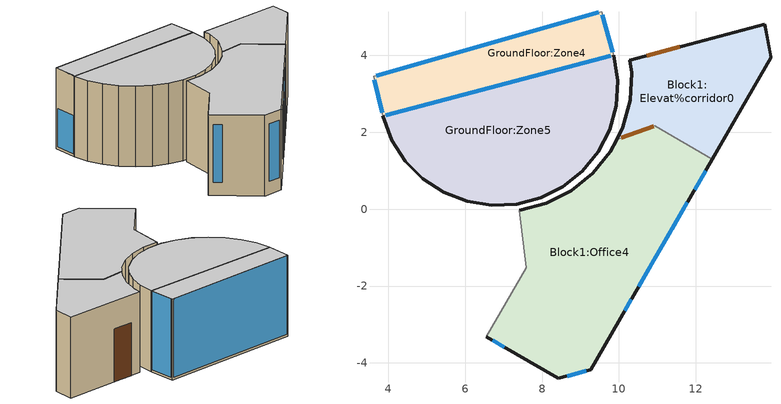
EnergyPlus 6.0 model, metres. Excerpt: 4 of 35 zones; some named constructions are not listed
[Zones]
GroundFloor:Zone5
 floor ground (Floor_C): 9.05,0.99 8.54,0.58 7.97,0.29 7.34,0.12 6.69,0.09 6.05,0.2 5.45,0.43 4.9,0.79 4.45,1.25 4.1,1.79 3.86,2.43 9.86,4 9.96,3.34 9.93,2.69 9.76,2.07 9.46,1.49 z0
 wall othersidecoefficients (Int_Part_Rounds): 3.86,2.43 4.1,1.79 4.45,1.25 4.9,0.79 5.45,0.43 6.05,0.2 6.69,0.09 7.34,0.12 7.97,0.29 8.54,0.58 9.05,0.99 9.46,1.49 9.76,2.07 9.93,2.69 9.96,3.34 9.86,4 z0:3.35
 wall to GroundFloor:Zone4 (Int_Part): 9.86,4 3.86,2.43 z0:3.35
 window inside (1002): 9.79,3.98 3.94,2.45 z0.1:3.35
 ceiling to FirstFloor:Zone5 (Ceiling_C): 4.9,0.79 5.45,0.43 6.05,0.2 6.69,0.09 7.34,0.12 7.97,0.29 8.54,0.58 9.05,0.99 9.46,1.49 9.76,2.07 9.93,2.69 9.96,3.34 9.86,4 3.86,2.43 4.1,1.79 4.45,1.25 z3.35
GroundFloor:Zone4
 floor ground (Floor_C): 9.86,4 3.86,2.43 3.62,3.45 9.55,5.13 z0
 wall to GroundFloor:Zone3 (Int_Part): 9.86,4 9.55,5.13 z0:3.35
 wall to GroundFloor:Zone2 (Int_Part): 3.62,3.45 3.86,2.43 z0:3.35
 wall to GroundFloor:Zone1 (Int_Part): 9.55,5.13 3.62,3.45 z0:3.35
 window inside (1002): 9.84,4.08 9.57,5.06 / 3.64,3.37 3.84,2.5 / 9.47,5.11 3.69,3.47 z0.1:3.35
 ceiling to FirstFloor:Zone4 (Ceiling_C): 3.86,2.43 9.86,4 9.55,5.13 3.62,3.45 z3.35
Block1:Office4
 floor ground (Floor_C): 9.26,-4.18 8.42,-4.4 6.55,-3.32 7.59,-1.52 7.41,-0.04 8.11,0.15 8.76,0.48 9.32,0.93 9.78,1.49 9.94,1.81 10.93,2.16 12.43,1.3 z0
 wall outside (Ext_Wall): 6.55,-3.32 8.42,-4.4 9.26,-4.18 12.43,1.3 z0:3.35
 wall to Block1:Elevat%corridor0 (Int_Part): 12.43,1.3 10.93,2.16 9.94,1.81 z0:3.35
 wall othersidecoefficients (Int_Part_Rounds): 9.94,1.81 9.78,1.49 9.32,0.93 8.76,0.48 8.11,0.15 7.41,-0.04 z0:3.35
 wall to Block1:Office5%6 (Int_Part): 7.41,-0.04 7.59,-1.52 6.55,-3.32 z0:3.35
 window (1001): 8.65,-4.34 9.16,-4.21 / 11.97,0.51 12.25,1 / 10.15,-2.64 10.32,-2.34 / 6.72,-3.41 7.02,-3.59 z0.54:2.93; 10.51,-2.01 11.78,0.18 z0.54:0.96; 10.51,-2.01 11.78,0.18 z2.01:2.93; 11.38,-0.5 11.78,0.18 / 10.95,-1.26 11.34,-0.58 z1.04:1.93; 10.51,-2.02 10.9,-1.34 z1.04:1.9
 door inside (13): 10.91,2.15 10.06,1.85 z0:2.2
 ceiling to Block2:Office11 (Ceiling_C): 6.55,-3.32 8.42,-4.4 9.26,-4.18 12.43,1.3 10.93,2.16 9.94,1.81 9.78,1.49 9.32,0.93 8.76,0.48 8.11,0.15 7.41,-0.04 7.59,-1.52 z3.35
Block1:Elevat%corridor0
 floor ground (Floor_C): 12.43,1.3 10.93,2.16 9.94,1.81 10.1,2.13 10.29,2.83 10.33,3.55 10.28,3.87 13.78,4.81 13.95,3.95 z0
 wall outside (Ext_Wall): 12.43,1.3 13.95,3.95 13.78,4.81 z0:3.35
 wall othersidecoefficients (Int_Part_Rounds): 10.28,3.87 10.33,3.55 10.29,2.83 10.1,2.13 9.94,1.81 z0:3.35
 wall othersidecoefficients (Int_Part): 13.78,4.81 10.28,3.87 z0:3.35
 door inside (9): 11.58,4.22 10.72,3.98 z0:2.2
 ceiling to Block2:Elevat%corridor1 (Ceiling_C): 9.94,1.81 10.93,2.16 12.43,1.3 13.95,3.95 13.78,4.81 10.28,3.87 10.33,3.55 10.29,2.83 10.1,2.13 z3.35
[WindowMaterial:Blind]
20002: Slat Orientation=Horizontal; Slat Width {m}=0.025; Slat Separation {m}=0.01875; Slat Thickness {m}=0.001; Slat Angle {deg}=45; Slat Conductivity {W/m-K}=0.9; Slat Beam Solar Transmittance=0; Front Side Slat Beam Solar Reflectance=0.5; Back Side Slat Beam Solar Reflectance=0.5; Slat Diffuse Solar Transmittance=0; Front Side Slat Diffuse Solar Reflectance=0.5; Back Side Slat Diffuse Solar Reflectance=0.5; Slat Beam Visible Transmittance=0; Front Side Slat Beam Visible Reflectance=0.5; Back Side Slat Beam Visible Reflectance=0.5; Slat Diffuse Visible Transmittance=0; Front Side Slat Diffuse Visible Reflectance=0.5; Back Side Slat Diffuse Visible Reflectance=0.5; Slat Infrared Hemispherical Transmittance=0; Front Side Slat Infrared Hemispherical Emissivity=0.9; Back Side Slat Infrared Hemispherical Emissivity=0.9; Blind to Glass Distance {m}=0.05; Blind Top Opening Multiplier=0.5; Blind Bottom Opening Multiplier=0.5; Blind Left Side Opening Multiplier=0.5; Blind Right Side Opening Multiplier=0.5; Minimum Slat Angle {deg}=0; Maximum Slat Angle {deg}=180
[Schedule:Day:Hourly]
Off: 0, 0, 0, 0, 0, 0, 0, 0, 0, 0, 0, 0, 0, 0, 0, 0, 0, 0, 0, 0, 0, 0, 0, 0
[Schedule:Week:Daily]
Off: Off, Off, Off, Off, Off, Off, Off, Off, Off, Off, Off, Off
[Schedule:Compact]
Off: Through: 12/31, For: AllDays, Until: 24:00, 0
20002: Through: 12/31, For: Weekdays Weekends SummerDesignDays, Until: 24:00, 22, For: WinterDesignDays, Until: 24:00, 0, For: AllOtherDays, Until: 24:00, 22
[AirflowNetwork:MultiZone:Zone] Venting Availability Schedule=Off
Name | Ventilation Control Mode | Ventilation Control Zone Temperature Setpoint Schedule
Block1:Office4; Block1:Elevat%corridor0 | Constant
GroundFloor:Zone5; GroundFloor:Zone4 | Temperature | 20002
[AirflowNetwork:MultiZone:Surface] Window/Door Opening Factor, or Crack Factor=1
Name | Leakage Component | Ventilation Control Mode | Minimum Venting Open Factor | Indoor and Outdoor Temperature Difference Lower Limit For Maximum Venting Open Factor {deltaC} | Indoor and Outdoor Temperature Difference Upper Limit for Minimun Venting Open Factor {deltaC}
Block1:Office4_Wall_2_0_0 | Block1:Office4_Wall_2_0_0
Block1:Office4_Wall_2_0_0_0_0_0_Win | Block1:Office4_Wall_2_0_0_0_0_0_Win | NoVent | 0.01 | 5 | 15
Block1:Office4_Wall_3_0_0 | Block1:Office4_Wall_3_0_0
Block1:Office4_Wall_3_0_0_0_0_0_Win | Block1:Office4_Wall_3_0_0_0_0_0_Win | NoVent | 0.01 | 5 | 15
Block1:Office4_Wall_3_0_0_1_0_1_Win | Block1:Office4_Wall_3_0_0_1_0_1_Win | Constant | 0.01 | 5 | 15
Block1:Office4_Wall_3_0_0_2_0_2_Win | Block1:Office4_Wall_3_0_0_2_0_2_Win | NoVent | 0.01 | 5 | 15
Block1:Office4_Wall_3_0_0_3_0_3_Win | Block1:Office4_Wall_3_0_0_3_0_3_Win | Constant | 0.01 | 5 | 15
Block1:Office4_Wall_3_0_0_4_0_4_Win | Block1:Office4_Wall_3_0_0_4_0_4_Win | NoVent | 0.01 | 5 | 15
Block1:Office4_Wall_3_0_0_5_0_5_Win | Block1:Office4_Wall_3_0_0_5_0_5_Win | NoVent | 0.01 | 5 | 15
Block1:Office4_Wall_3_0_0_6_0_6_Win | Block1:Office4_Wall_3_0_0_6_0_6_Win | NoVent | 0.01 | 5 | 15
Block1:Office4_Partition_4_0_0 | Block1:Office4_Partition_4_0_0
Block1:Office4_Partition_5_0_0 | Block1:Office4_Partition_5_0_0
Block1:Office4_Partition_5_0_0_0_0_0_Door | Block1:Office4_Partition_5_0_0_0_0_0_Door | Constant | 0.01 | 5 | 15
Block1:Office4_Partition_12_0_0 | Block1:Office4_Partition_12_0_0
Block1:Office4_Partition_13_0_0 | Block1:Office4_Partition_13_0_0
Block1:Office4_Wall_14_0_0 | Block1:Office4_Wall_14_0_0
Block1:Office4_Wall_14_0_0_0_0_0_Win | Block1:Office4_Wall_14_0_0_0_0_0_Win | NoVent | 0.01 | 5 | 15
Block1:Elevat%corridor0_Ceiling_1_0_0 | Block1:Elevat%corridor0_Ceiling_1_0_0
Block1:Elevat%corridor0_Wall_5_0_0 | Block1:Elevat%corridor0_Wall_5_0_0
Block1:Elevat%corridor0_Wall_6_0_0 | Block1:Elevat%corridor0_Wall_6_0_0
GroundFloor:Zone5_Partition_3_0_0 | GroundFloor:Zone5_Partition_3_0_0
GroundFloor:Zone5_Partition_3_0_0_0_0_0_Hole | GroundFloor:Zone5_Partition_3_0_0_0_0_0_Hole | Constant
[AirflowNetwork:MultiZone:Surface:Crack] Reference Crack Conditions=Reference Crack Conditions
Name | Air Mass Flow Coefficient at Reference Conditions {kg/s} | Air Mass Flow Exponent
Block1:Office4_Ceiling_1_0_0 | 0.0171188 | 0.7
Block1:Office4_Wall_2_0_0 | 0.0001668 | 0.7
Block1:Office4_Wall_3_0_0 | 0.0013486 | 0.7
Block1:Office4_Partition_4_0_0 | 0.0173396 | 0.75
Block1:Office4_Partition_5_0_0 | 0.0046749 | 0.75
Block1:Office4_Wall_6_0_0; Block1:Elevat%corridor0_Wall_2_0_0 | 0.000121 | 0.7
Block1:Office4_Wall_7_0_0; Block1:Office4_Wall_8_0_0 | 0.0001908 | 0.7
Block1:Office4_Wall_9_0_0; Block1:Office4_Wall_10_0_0; Block1:Elevat%corridor0_Wall_9_0_0; Block1:Elevat%corridor0_Wall_10_0_0 | 0.0002419 | 0.7
Block1:Office4_Partition_12_0_0 | 0.015027 | 0.75
Block1:Office4_Partition_13_0_0 | 0.0208564 | 0.75
Block1:Office4_Wall_14_0_0 | 0.0006402 | 0.7
Block1:Elevat%corridor0_Ceiling_1_0_0 | 0.0072889 | 0.7
Block1:Elevat%corridor0_Wall_5_0_0 | 0.0010234 | 0.7
Block1:Elevat%corridor0_Wall_6_0_0 | 0.0002955 | 0.7
Block1:Elevat%corridor0_Wall_7_0_0 | 0.0010177 | 0.7
Block1:Elevat%corridor0_Wall_8_0_0 | 0.0001077 | 0.7
GroundFloor:Zone5_Wall_2_0_0 | 0.0002256 | 0.7
GroundFloor:Zone5_Partition_3_0_0 | 0.0035207 | 0.75
GroundFloor:Zone5_Wall_4_0_0 | 0.0002259 | 0.7
GroundFloor:Zone5_Wall_5_0_0; GroundFloor:Zone5_Wall_6_0_0; GroundFloor:Zone5_Wall_9_0_0; GroundFloor:Zone5_Wall_10_0_0; GroundFloor:Zone5_Wall_11_0_0; GroundFloor:Zone5_Wall_12_0_0; GroundFloor:Zone5_Wall_13_0_0; GroundFloor:Zone5_Wall_16_0_0; GroundFloor:Zone5_Wall_17_0_0 | 0.0002172 | 0.7
GroundFloor:Zone5_Wall_7_0_0; GroundFloor:Zone5_Wall_8_0_0; GroundFloor:Zone5_Wall_14_0_0; GroundFloor:Zone5_Wall_15_0_0 | 0.0001661 | 0.7
[AirflowNetwork:MultiZone:Component:DetailedOpening] Type of Rectanguler Large Vertical Opening (LVO)=1; Extra Crack Length or Height of Pivoting Axis {m}=0; Number of Sets of Opening Factor Data=2; Opening Factor 1=0; Discharge Coefficient for Opening Factor 1=0.65; Width Factor for Opening Factor 1=0; Height Factor for Opening Factor 1=1; Start Height Factor for Opening Factor 1=0; Opening Factor 2=1; Discharge Coefficient for Opening Factor 2=0.65; Height Factor for Opening Factor 2=1; Start Height Factor for Opening Factor 2=0; Opening Factor 3=0; Discharge Coefficient for Opening Factor 3=0; Width Factor for Opening Factor 3=0; Height Factor for Opening Factor 3=0; Start Height Factor for Opening Factor 3=0; Opening Factor 4=0; Discharge Coefficient for Opening Factor 4=0; Width Factor for Opening Factor 4=0; Height Factor for Opening Factor 4=0; Start Height Factor for Opening Factor 4=0
Name | Air Mass Flow Coefficient When Opening is Closed {kg/s-m} | Air Mass Flow Exponent When Opening is Closed | Width Factor for Opening Factor 2
Block1:Office4_Wall_2_0_0_0_0_0_Win; Block1:Office4_Wall_3_0_0_0_0_0_Win; Block1:Office4_Wall_3_0_0_1_0_1_Win; Block1:Office4_Wall_3_0_0_2_0_2_Win; Block1:Office4_Wall_3_0_0_3_0_3_Win; Block1:Office4_Wall_3_0_0_4_0_4_Win; Block1:Office4_Wall_3_0_0_5_0_5_Win; Block1:Office4_Wall_3_0_0_6_0_6_Win; Block1:Office4_Wall_14_0_0_0_0_0_Win | 0.00014 | 0.65 | 0.05
Block1:Office4_Partition_5_0_0_0_0_0_Door | 0.02 | 0.6 | 0.025
Block1:Elevat%corridor0_Wall_7_0_0_0_0_0_Hole; GroundFloor:Zone5_Partition_3_0_0_0_0_0_Hole | 1e-08 | 1 | 1
[AirflowNetwork:MultiZone:ExternalNode]
Name | External Node Height {m} | Wind Pressure Coefficient Values Object
Block1:Office4_Wall_2_0_0 | 2.23 | Block1:Office4_Wall_2_0_0
Block1:Office4_Wall_2_0_0_0_0_0_Win | 2.31 | Block1:Office4_Wall_2_0_0_0_0_0_Win
Block1:Office4_Wall_3_0_0 | 2.23 | Block1:Office4_Wall_3_0_0
Block1:Office4_Wall_3_0_0_0_0_0_Win | 2.32 | Block1:Office4_Wall_3_0_0_0_0_0_Win
Block1:Office4_Wall_3_0_0_1_0_1_Win | 1 | Block1:Office4_Wall_3_0_0_1_0_1_Win
Block1:Office4_Wall_3_0_0_2_0_2_Win | 3.3 | Block1:Office4_Wall_3_0_0_2_0_2_Win
Block1:Office4_Wall_3_0_0_3_0_3_Win | 1.98 | Block1:Office4_Wall_3_0_0_3_0_3_Win
Block1:Office4_Wall_3_0_0_4_0_4_Win | 1.98 | Block1:Office4_Wall_3_0_0_4_0_4_Win
Block1:Office4_Wall_3_0_0_5_0_5_Win | 1.98 | Block1:Office4_Wall_3_0_0_5_0_5_Win
Block1:Office4_Wall_3_0_0_6_0_6_Win | 2.32 | Block1:Office4_Wall_3_0_0_6_0_6_Win
Block1:Office4_Wall_14_0_0 | 2.23 | Block1:Office4_Wall_14_0_0
Block1:Office4_Wall_14_0_0_0_0_0_Win | 2.32 | Block1:Office4_Wall_14_0_0_0_0_0_Win
Block1:Elevat%corridor0_Wall_5_0_0 | 2.23 | Block1:Elevat%corridor0_Wall_5_0_0
Block1:Elevat%corridor0_Wall_6_0_0 | 2.23 | Block1:Elevat%corridor0_Wall_6_0_0
[AirflowNetwork:MultiZone:WindPressureCoefficientValues] AirflowNetwork:MultiZone:WindPressureCoefficientArray=Cp Data
Name | Wind Pressure Coefficient Value 1 | Wind Pressure Coefficient Value 2 | Wind Pressure Coefficient Value 3 | Wind Pressure Coefficient Value 4 | Wind Pressure Coefficient Value 5 | Wind Pressure Coefficient Value 6 | Wind Pressure Coefficient Value 7 | Wind Pressure Coefficient Value 8
Block1:Office4_Wall_2_0_0; Block1:Office4_Wall_2_0_0_0_0_0_Win | -.2499 | -.3334 | -.167 | 0.1997 | 0.3003 | -.033 | -.3166 | -.3001
Block1:Office4_Wall_3_0_0; Block1:Office4_Wall_3_0_0_0_0_0_Win; Block1:Office4_Wall_3_0_0_1_0_1_Win; Block1:Office4_Wall_3_0_0_2_0_2_Win; Block1:Office4_Wall_3_0_0_3_0_3_Win; Block1:Office4_Wall_3_0_0_4_0_4_Win; Block1:Office4_Wall_3_0_0_5_0_5_Win; Block1:Office4_Wall_3_0_0_6_0_6_Win; Block1:Elevat%corridor0_Wall_5_0_0 | -.3333 | -.1667 | 0.2 | 0.3 | -.0333 | -.3167 | -.3 | -.25
Block1:Office4_Wall_6_0_0; Block1:Elevat%corridor0_Wall_2_0_0 | -.0585 | -.3198 | -.2905 | -.2595 | -.3302 | -.1415 | 0.2189 | 0.2811
Block1:Office4_Wall_7_0_0 | 0.0481 | -.3065 | -.3305 | -.2195 | -.3435 | -.2481 | 0.1389 | 0.3611
Block1:Office4_Wall_8_0_0 | 0.1411 | -.2452 | -.3432 | -.2205 | -.3295 | -.3068 | 0.0452 | 0.3589
Block1:Office4_Wall_9_0_0 | 0.2211 | -.1385 | -.3298 | -.2605 | -.2895 | -.3202 | -.0615 | 0.2789
Block1:Office4_Wall_10_0_0 | 0.3011 | -.0319 | -.3165 | -.3005 | -.2495 | -.3335 | -.1681 | 0.1989
Block1:Office4_Wall_14_0_0; Block1:Office4_Wall_14_0_0_0_0_0_Win | -.3 | -.25 | -.3333 | -.1667 | 0.2 | 0.3 | -.0333 | -.3167
Block1:Elevat%corridor0_Wall_6_0_0 | -.2019 | 0.1736 | 0.3264 | 0.0019 | -.3123 | -.3132 | -.2368 | -.3377
Block1:Elevat%corridor0_Wall_7_0_0; Block1:Elevat%corridor0_Wall_7_0_0_0_0_0_Hole | 0.2993 | -.0343 | -.3168 | -.2996 | -.2504 | -.3332 | -.1657 | 0.2007
Block1:Elevat%corridor0_Wall_8_0_0 | -.3098 | -.3205 | -.2295 | -.3402 | -.2215 | 0.1589 | 0.3411 | 0.0215
Block1:Elevat%corridor0_Wall_9_0_0 | -.2719 | -.3465 | -.2105 | -.3395 | -.3035 | 0.0719 | 0.3789 | 0.1211
Block1:Elevat%corridor0_Wall_10_0_0 | -.1652 | -.3332 | -.2505 | -.2995 | -.3168 | -.0348 | 0.2989 | 0.2011
GroundFloor:Zone5_Wall_2_0_0 | -.2224 | 0.1582 | 0.3418 | 0.0224 | -.3097 | -.3209 | -.2291 | -.3403
GroundFloor:Zone5_Wall_4_0_0 | -.323 | -.2809 | -.2691 | -.327 | -.1157 | 0.2382 | 0.2618 | -.0843
GroundFloor:Zone5_Wall_5_0_0 | -.3364 | -.2409 | -.3091 | -.3136 | -.009 | 0.3182 | 0.1818 | -.191
GroundFloor:Zone5_Wall_6_0_0 | -.3497 | -.2009 | -.3491 | -.3003 | 0.0976 | 0.3982 | 0.1018 | -.2976
GroundFloor:Zone5_Wall_7_0_0 | -.3109 | -.2391 | -.337 | -.1957 | 0.1782 | 0.3218 | -.0043 | -.313
GroundFloor:Zone5_Wall_8_0_0 | -.2709 | -.2791 | -.3236 | -.089 | 0.2582 | 0.2418 | -.111 | -.3264
GroundFloor:Zone5_Wall_9_0_0 | -.2309 | -.3191 | -.3103 | 0.0176 | 0.3382 | 0.1618 | -.2176 | -.3397
GroundFloor:Zone5_Wall_10_0_0 | -.2091 | -.347 | -.2757 | 0.1182 | 0.3818 | 0.0757 | -.303 | -.3409
GroundFloor:Zone5_Wall_11_0_0 | -.2491 | -.3336 | -.169 | 0.1982 | 0.3018 | -.031 | -.3164 | -.3009
GroundFloor:Zone5_Wall_12_0_0 | -.2891 | -.3203 | -.0624 | 0.2782 | 0.2218 | -.1376 | -.3297 | -.2609
GroundFloor:Zone5_Wall_13_0_0 | -.3291 | -.307 | 0.0443 | 0.3582 | 0.1418 | -.2443 | -.343 | -.2209
GroundFloor:Zone5_Wall_14_0_0 | -.3436 | -.249 | 0.1382 | 0.3618 | 0.049 | -.3064 | -.3309 | -.2191
GroundFloor:Zone5_Wall_15_0_0 | -.3303 | -.1424 | 0.2182 | 0.2818 | -.0576 | -.3197 | -.2909 | -.2591
GroundFloor:Zone5_Wall_16_0_0 | -.317 | -.0357 | 0.2982 | 0.2018 | -.1643 | -.333 | -.2509 | -.2991
GroundFloor:Zone5_Wall_17_0_0 | -.3036 | 0.071 | 0.3782 | 0.1218 | -.271 | -.3464 | -.2109 | -.3391
